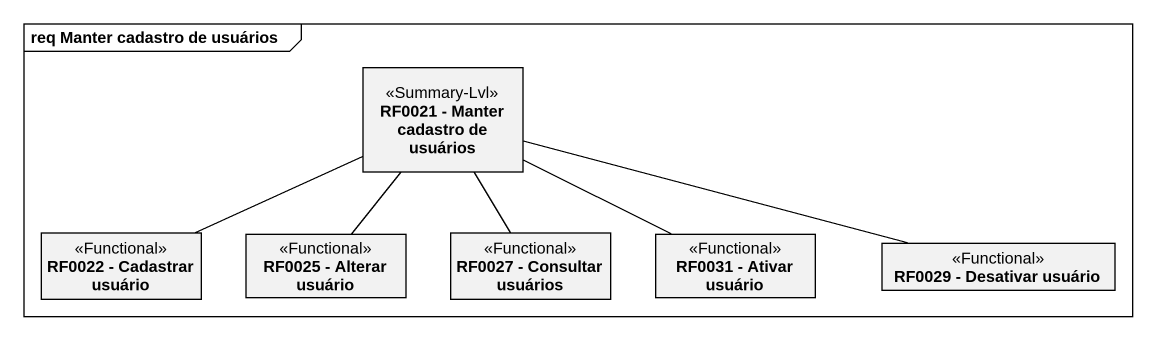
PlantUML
@startuml
mainframe req Manter cadastro de usuários
hide circle
hide empty members
class "RF0021 - Manter cadastro de usuários" as RF0021_Manter_cadastro_de <<Summary-Lvl>>
class "RF0022 - Cadastrar usuário" as RF0022_Cadastrar_usuário <<Functional>>
class "RF0025 - Alterar usuário" as RF0025_Alterar_usuário <<Functional>>
class "RF0027 - Consultar usuários" as RF0027_Consultar_usuários <<Functional>>
class "RF0031 - Ativar usuário" as RF0031_Ativar_usuário <<Functional>>
class "RF0029 - Desativar usuário" as RF0029_Desativar_usuário <<Functional>>
RF0022_Cadastrar_usuário -right- RF0021_Manter_cadastro_de
RF0025_Alterar_usuário -up- RF0021_Manter_cadastro_de
RF0027_Consultar_usuários -up- RF0021_Manter_cadastro_de
RF0031_Ativar_usuário -left- RF0021_Manter_cadastro_de
RF0029_Desativar_usuário -left- RF0021_Manter_cadastro_de
@enduml
